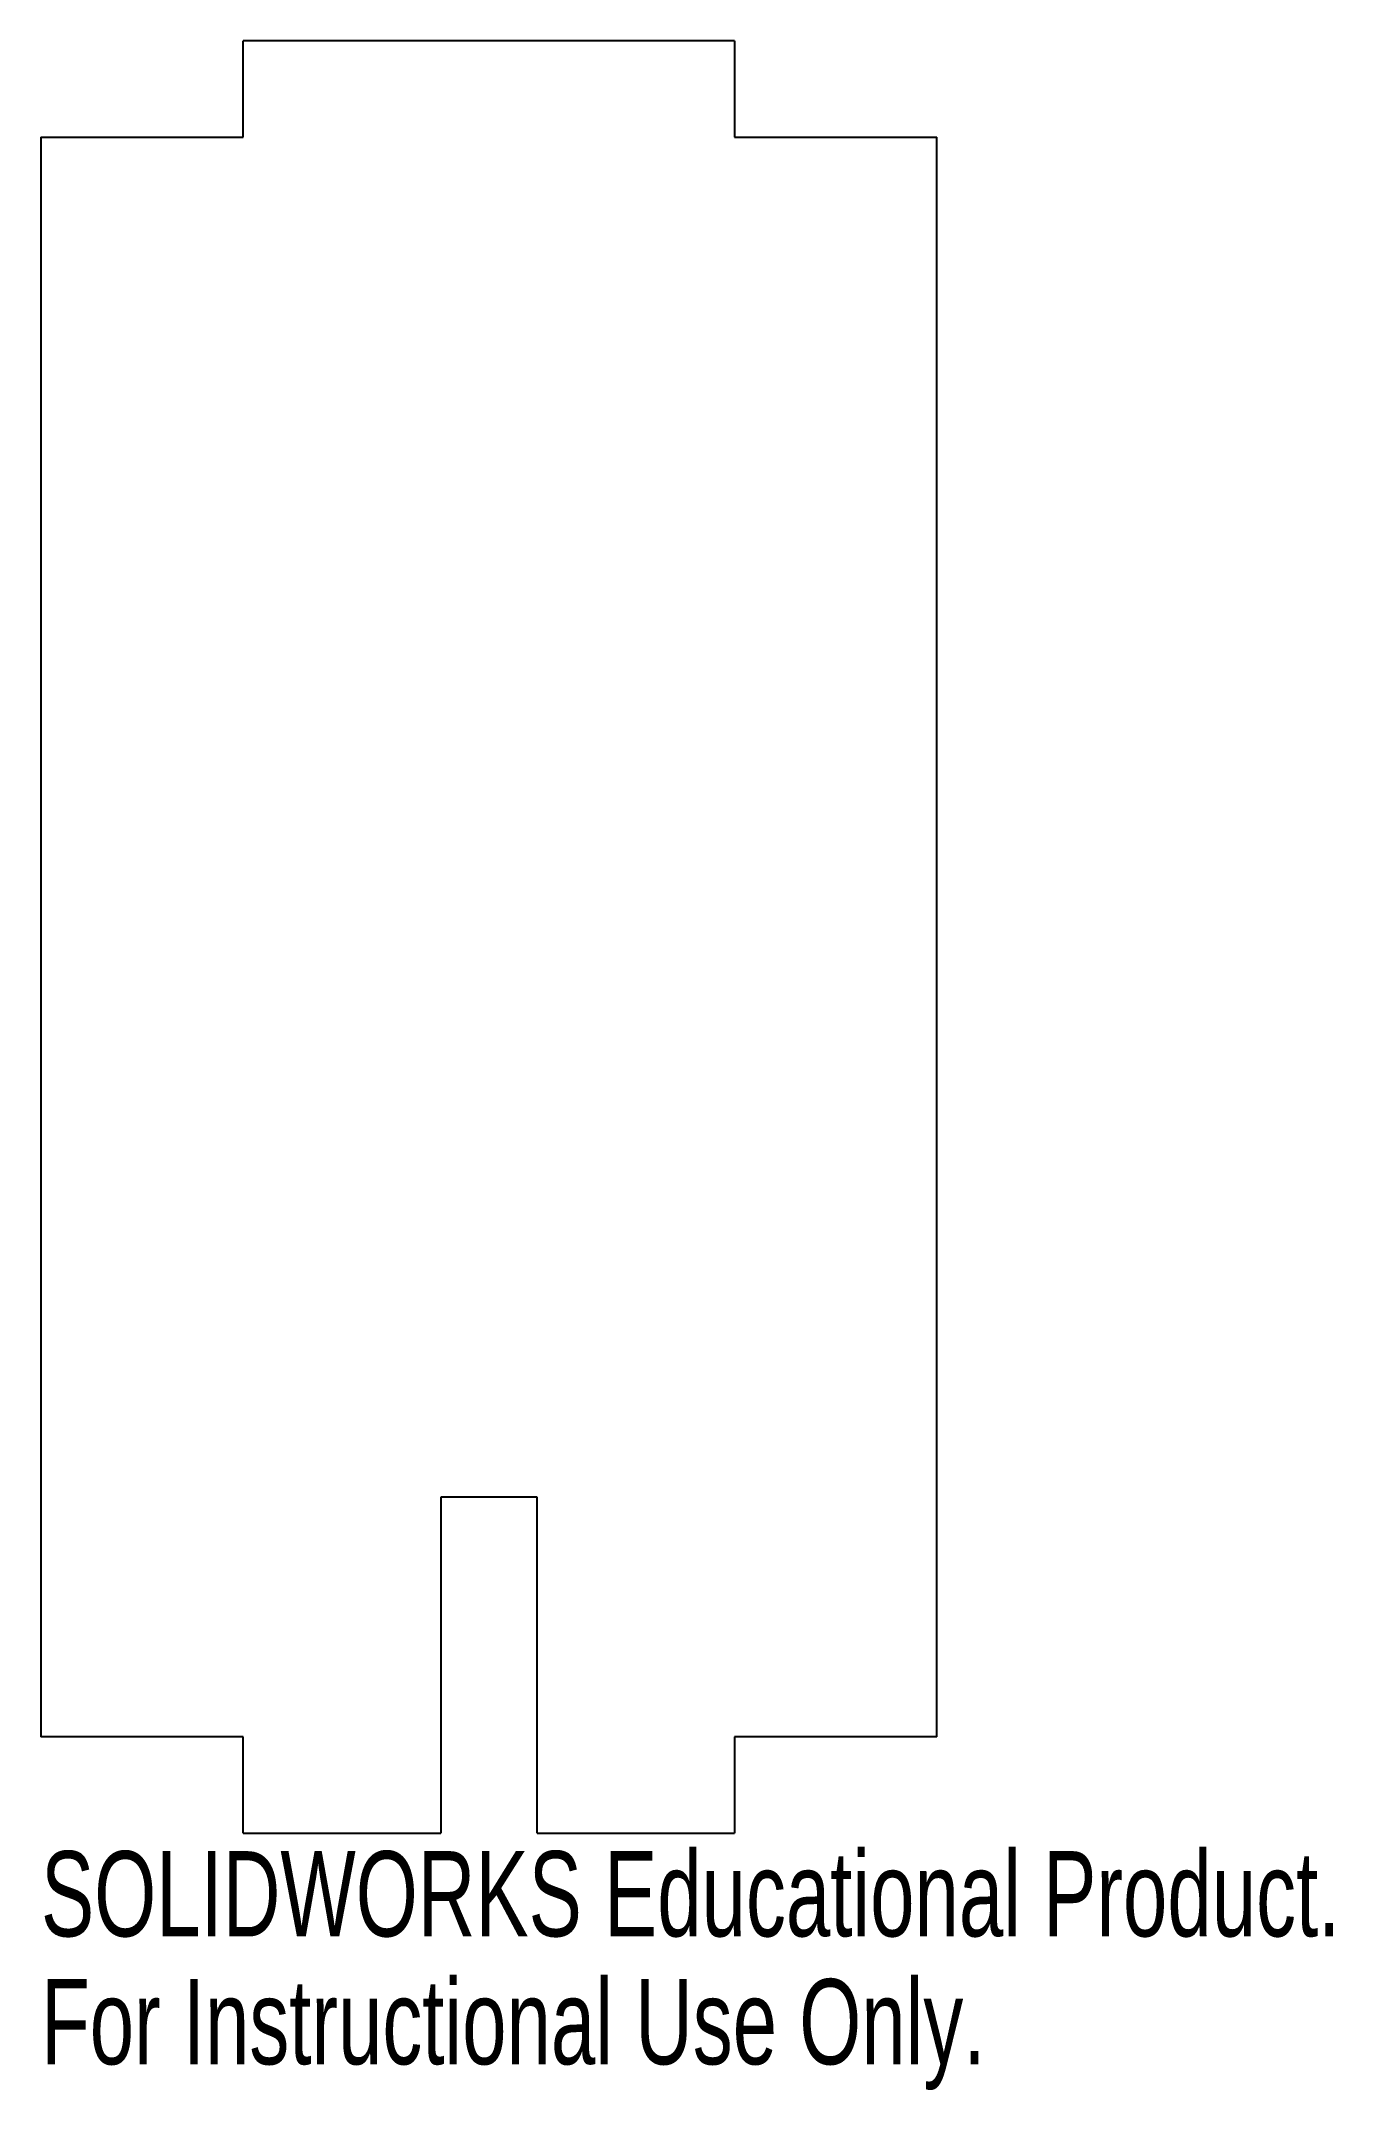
# Model space of a CAD drawing. Header units: inches. Extents: x 0 to 2.88, y -0.57 to 4.
import ezdxf

# ---------------------------------------------------------------- set-up
doc = ezdxf.new("R2010")
doc.units = ezdxf.units.IN
doc.header["$MEASUREMENT"] = 0
doc.styles.add('SLDTEXTSTYLE0', font='TXT', dxfattribs={"width": 0.7})

msp = doc.modelspace()

# ---------------------------------------------------------------- linework, layer by layer
at = {"color": 7, "linetype": 'Continuous', "lineweight": 25}
for p, q in [((1.5483, 4), (0.4517, 4)), ((0.4517, 3.785), (0.4517, 4)), ((1.5483, 4), (1.5483, 3.785)), ((0, 3.785), (0, 0.215)), ((0, 3.785), (0.4517, 3.785)), ((1.5483, 3.785), (2, 3.785)), ((2, 0.215), (2, 3.785)), ((0.8925, 0.75), (0.8925, 0)), ((1.1075, 0.75), (0.8925, 0.75)), ((1.1075, 0), (1.1075, 0.75)), ((0.4517, 0.215), (0, 0.215)), ((0.4517, 0), (0.4517, 0.215)), ((1.5483, 0.215), (1.5483, 0)), ((2, 0.215), (1.5483, 0.215)), ((0.4517, 0), (0.8925, 0)), ((1.1075, 0), (1.5483, 0))]:
    msp.add_line(p, q, dxfattribs=at)

# ---------------------------------------------------------------- texts
at = {"color": 7, "linetype": 'Continuous', "char_height": 0.1903, "attachment_point": 1, "style": 'SLDTEXTSTYLE0'}
for s, insert in [('SOLIDWORKS Educational Product.', (0, -0.0401)), ('For Instructional Use Only.', (0, -0.3256))]:
    msp.add_mtext(s, dxfattribs=dict(at, insert=insert))

doc.saveas('drawing.dxf')
